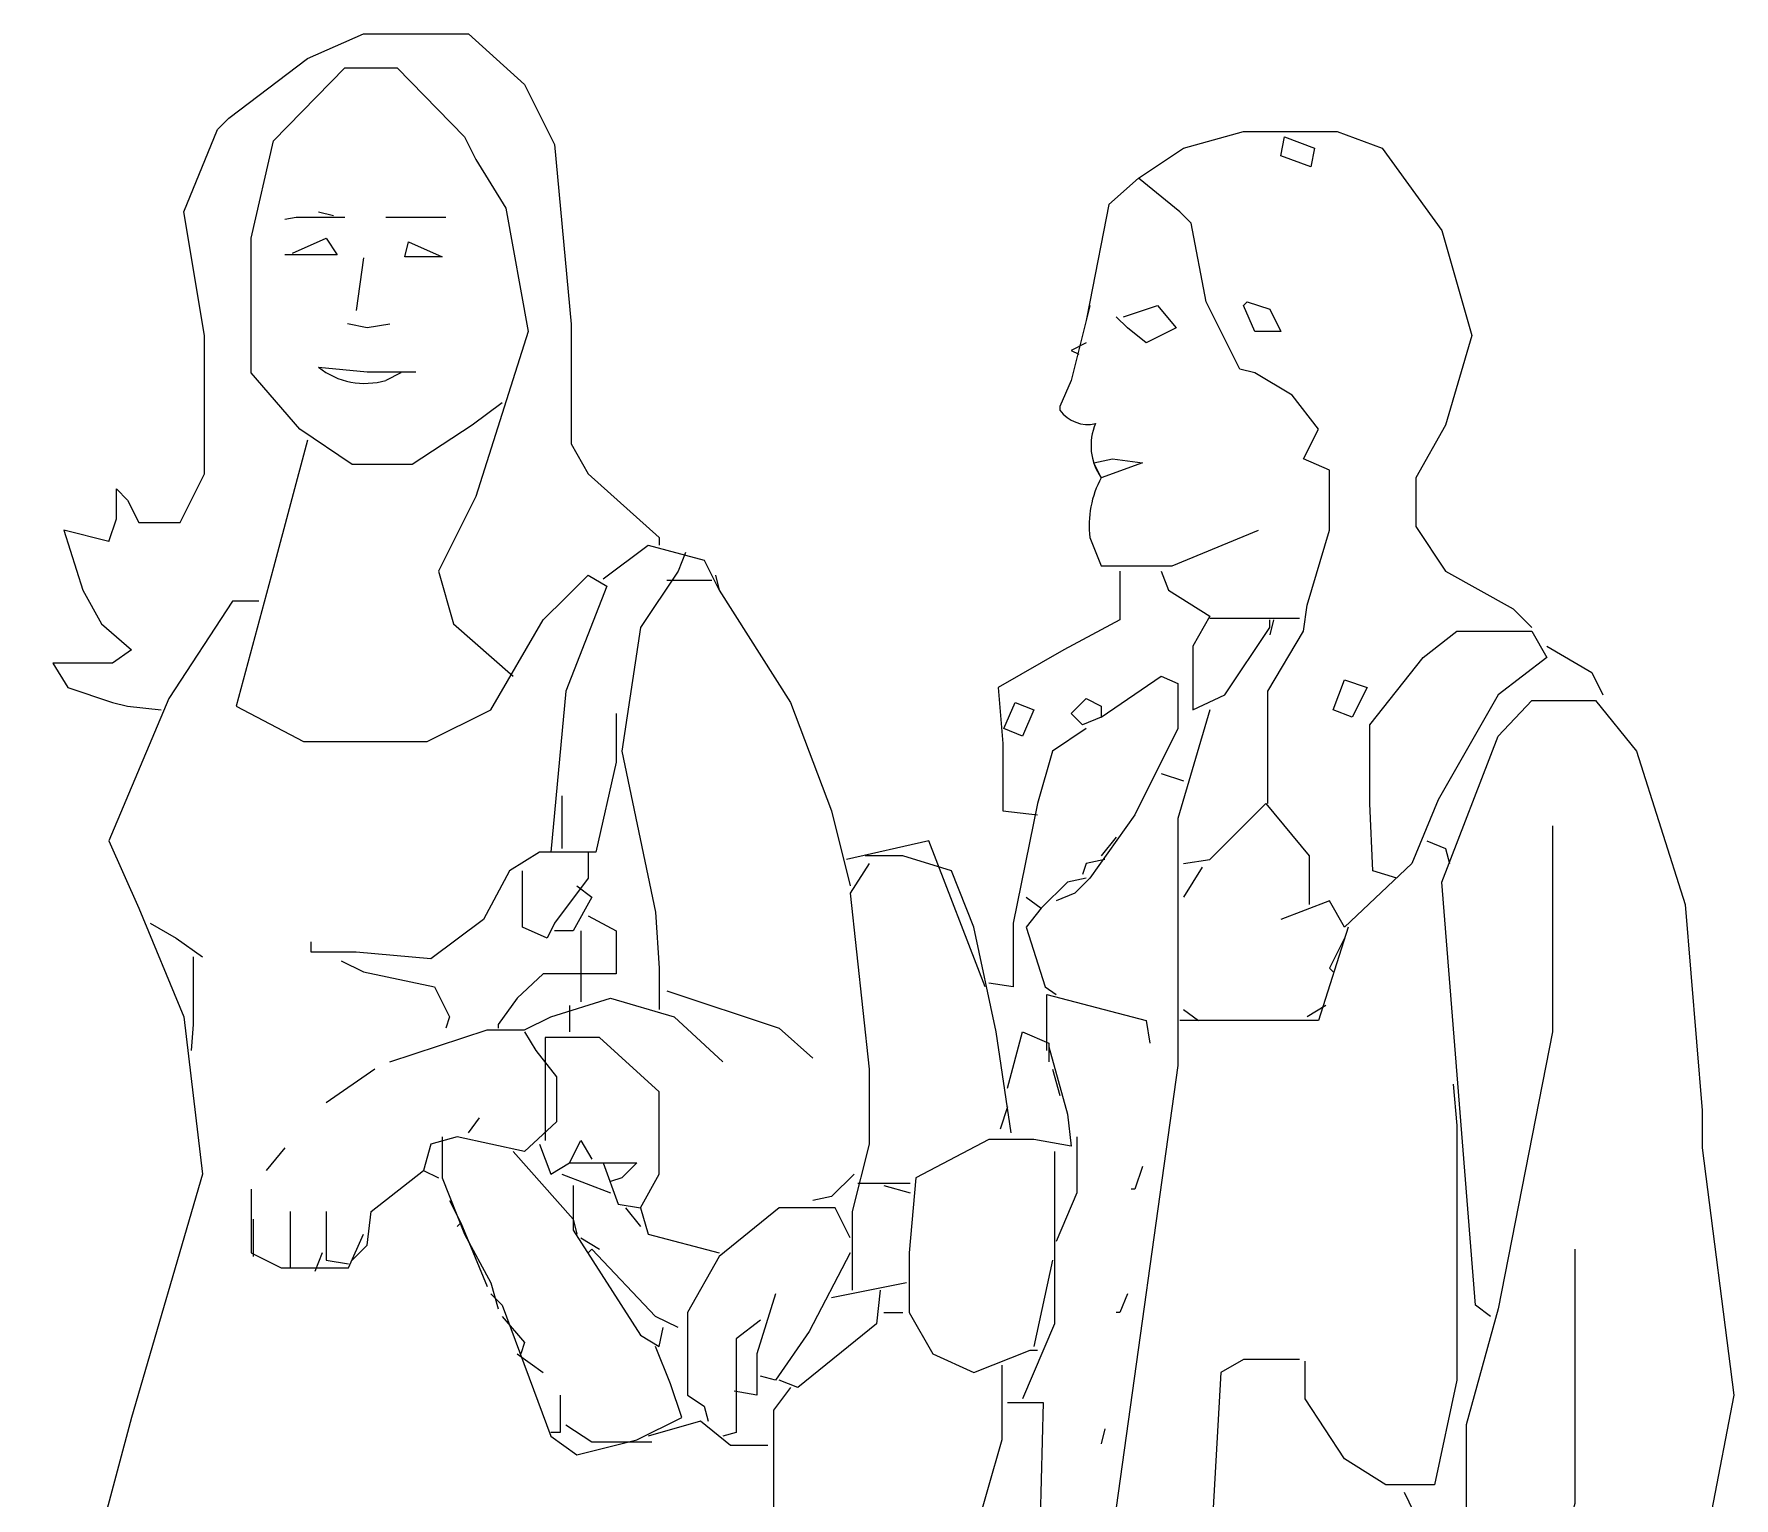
# Model space of a CAD drawing. Header units: millimetres. Extents: x -1574.06 to -1573.1, y 1782.22 to 1783.9.
# Drawn here: x -1574.044 to -1573.166, y 1783.147 to 1783.903 of the extents above; entities that cross this region are included whole.
import ezdxf

# ---------------------------------------------------------------- set-up
doc = ezdxf.new("R2010")
doc.units = ezdxf.units.MM
doc.header["$LTSCALE"] = 10
doc.layers.add('Humanos', color=2, linetype='Continuous')

msp = doc.modelspace()

# ---------------------------------------------------------------- linework, layer by layer
at = {"layer": 'Humanos'}
for p, q in [((-1573.90285, 1783.89041), (-1573.87385, 1783.90298)), ((-1573.87385, 1783.90298), (-1573.81971, 1783.90298)), ((-1573.81971, 1783.90298), (-1573.79072, 1783.87687)), ((-1573.94345, 1783.85947), (-1573.90285, 1783.89041)), ((-1573.79072, 1783.87687), (-1573.77525, 1783.84594)), ((-1573.96665, 1783.81114), (-1573.94925, 1783.85367)), ((-1573.94925, 1783.85367), (-1573.94345, 1783.85947)), ((-1573.77525, 1783.84594), (-1573.76655, 1783.75314)), ((-1573.95601, 1783.74734), (-1573.96665, 1783.81114)), ((-1573.87382, 1783.78745), (-1573.87762, 1783.76024)), ((-1573.95601, 1783.67581), (-1573.95601, 1783.74734)), ((-1573.87192, 1783.75121), (-1573.88206, 1783.75328)), ((-1573.76655, 1783.75314), (-1573.76655, 1783.69128)), ((-1573.76655, 1783.69128), (-1573.75785, 1783.67581)), ((-1573.96858, 1783.65067), (-1573.95601, 1783.67581)), ((-1573.75785, 1783.67581), (-1573.72112, 1783.64294)), ((-1574.00145, 1783.66808), (-1573.99565, 1783.66227)), ((-1574.00145, 1783.65261), (-1574.00145, 1783.66808)), ((-1573.99565, 1783.66227), (-1573.98985, 1783.65067)), ((-1574.00531, 1783.641), (-1574.00145, 1783.65261)), ((-1573.98985, 1783.65067), (-1573.96858, 1783.65067)), ((-1573.72112, 1783.64294), (-1573.72112, 1783.63907))]:
    msp.add_line(p, q, dxfattribs=at)
for points in [[(-1573.80231, 1783.71254), (-1573.81778, 1783.70094), (-1573.84872, 1783.68064), (-1573.87965, 1783.68064), (-1573.90672, 1783.699), (-1573.93185, 1783.72801), (-1573.93185, 1783.79761), (-1573.92025, 1783.84787), (-1573.88351, 1783.88558), (-1573.85645, 1783.88558), (-1573.82165, 1783.8498), (-1573.81585, 1783.83821), (-1573.80038, 1783.81308), (-1573.78878, 1783.74928), (-1573.81585, 1783.66421), (-1573.83518, 1783.62554), (-1573.82745, 1783.59848), (-1573.79651, 1783.57141)], [(-1573.80231, 1783.71254), (-1573.81778, 1783.70094), (-1573.84872, 1783.68064), (-1573.87965, 1783.68064), (-1573.90672, 1783.699), (-1573.93185, 1783.72801), (-1573.93185, 1783.79761), (-1573.92025, 1783.84787), (-1573.88351, 1783.88558), (-1573.85645, 1783.88558), (-1573.82165, 1783.8498), (-1573.81585, 1783.83821), (-1573.80038, 1783.81308), (-1573.78878, 1783.74928), (-1573.81585, 1783.66421), (-1573.83518, 1783.62554), (-1573.82745, 1783.59848), (-1573.79651, 1783.57141)], [(-1573.47365, 1783.82854), (-1573.45045, 1783.844), (-1573.41952, 1783.8527), (-1573.37118, 1783.8527), (-1573.34798, 1783.844), (-1573.31705, 1783.80147), (-1573.30158, 1783.74734), (-1573.31512, 1783.70094), (-1573.33058, 1783.67388), (-1573.33058, 1783.64874), (-1573.31512, 1783.62554), (-1573.28031, 1783.60621), (-1573.27065, 1783.59654)], [(-1573.39825, 1783.8498), (-1573.38278, 1783.844), (-1573.38471, 1783.83434), (-1573.40018, 1783.84014), (-1573.39825, 1783.8498)], [(-1573.40695, 1783.50567), (-1573.40695, 1783.56367), (-1573.38858, 1783.59461), (-1573.38665, 1783.60814), (-1573.37505, 1783.64681), (-1573.37505, 1783.67774), (-1573.38858, 1783.68354), (-1573.38085, 1783.699), (-1573.39438, 1783.71641), (-1573.41372, 1783.72801), (-1573.42145, 1783.72994), (-1573.43885, 1783.76475), (-1573.44658, 1783.80534), (-1573.45238, 1783.81114), (-1573.47365, 1783.82854), (-1573.48911, 1783.81501), (-1573.49878, 1783.76475), (-1573.50072, 1783.75508)], [(-1573.88351, 1783.80824), (-1573.90865, 1783.80824), (-1573.91445, 1783.80727)], [(-1573.88351, 1783.80824), (-1573.90865, 1783.80824), (-1573.91445, 1783.80727)], [(-1573.88351, 1783.80824), (-1573.90865, 1783.80824), (-1573.91445, 1783.80727)], [(-1573.88351, 1783.80824), (-1573.90865, 1783.80824), (-1573.91445, 1783.80727)], [(-1573.88351, 1783.80824), (-1573.90865, 1783.80824), (-1573.91445, 1783.80727)], [(-1573.88351, 1783.80824), (-1573.90865, 1783.80824), (-1573.91445, 1783.80727)], [(-1573.89705, 1783.81114), (-1573.88932, 1783.80921)], [(-1573.89705, 1783.81114), (-1573.88932, 1783.80921)], [(-1573.83132, 1783.80824), (-1573.86225, 1783.80824)], [(-1573.91058, 1783.78987), (-1573.89318, 1783.79761), (-1573.88738, 1783.78891), (-1573.91445, 1783.78891)], [(-1573.91058, 1783.78987), (-1573.89318, 1783.79761), (-1573.88738, 1783.78891), (-1573.91445, 1783.78891)], [(-1573.85065, 1783.79567), (-1573.83325, 1783.78794), (-1573.85258, 1783.78794), (-1573.85065, 1783.79567)], [(-1573.41758, 1783.76475), (-1573.40598, 1783.76088), (-1573.40018, 1783.74928), (-1573.41372, 1783.74928), (-1573.41952, 1783.76281), (-1573.41758, 1783.76475)], [(-1573.41758, 1783.76475), (-1573.40598, 1783.76088), (-1573.40018, 1783.74928), (-1573.41372, 1783.74928), (-1573.41952, 1783.76281), (-1573.41758, 1783.76475)], [(-1573.41758, 1783.76475), (-1573.40598, 1783.76088), (-1573.40018, 1783.74928), (-1573.41372, 1783.74928), (-1573.41952, 1783.76281), (-1573.41758, 1783.76475)], [(-1573.49878, 1783.76281), (-1573.50072, 1783.75508), (-1573.50845, 1783.72414), (-1573.51425, 1783.7106), (-1573.51425, 1783.70867)], [(-1573.48138, 1783.75701), (-1573.46398, 1783.76281), (-1573.45432, 1783.75121), (-1573.46978, 1783.74348), (-1573.47945, 1783.75121), (-1573.48525, 1783.75701)], [(-1573.86031, 1783.75314), (-1573.87192, 1783.75121)], [(-1573.86031, 1783.75314), (-1573.87192, 1783.75121)], [(-1573.86031, 1783.75314), (-1573.87192, 1783.75121)], [(-1573.86031, 1783.75314), (-1573.87192, 1783.75121)], [(-1573.86031, 1783.75314), (-1573.87192, 1783.75121)], [(-1573.86031, 1783.75314), (-1573.87192, 1783.75121)], [(-1573.50072, 1783.74348), (-1573.50845, 1783.73961), (-1573.50458, 1783.73767)], [(-1573.89705, 1783.73091), (-1573.87192, 1783.7285), (-1573.84678, 1783.7285)], [(-1573.89705, 1783.73091), (-1573.87192, 1783.7285), (-1573.84678, 1783.7285)], [(-1573.85452, 1783.72801), (-1573.86225, 1783.72414)], [(-1573.85452, 1783.72801), (-1573.86225, 1783.72414)], [(-1573.85452, 1783.72801), (-1573.86225, 1783.72414)], [(-1573.85452, 1783.72801), (-1573.86225, 1783.72414)], [(-1573.85452, 1783.72801), (-1573.86225, 1783.72414)], [(-1573.90285, 1783.69321), (-1573.92025, 1783.62747), (-1573.93958, 1783.55594), (-1573.90478, 1783.53758), (-1573.84098, 1783.53758), (-1573.80812, 1783.554), (-1573.78105, 1783.60041), (-1573.76945, 1783.61201), (-1573.75785, 1783.6236), (-1573.74818, 1783.61781), (-1573.76945, 1783.56367), (-1573.77718, 1783.48054)], [(-1573.90285, 1783.69321), (-1573.92025, 1783.62747), (-1573.93958, 1783.55594), (-1573.90478, 1783.53758), (-1573.84098, 1783.53758), (-1573.80812, 1783.554), (-1573.78105, 1783.60041), (-1573.76945, 1783.61201), (-1573.75785, 1783.6236), (-1573.74818, 1783.61781), (-1573.76945, 1783.56367), (-1573.77718, 1783.48054)], [(-1573.48718, 1783.68354), (-1573.47172, 1783.68161), (-1573.49298, 1783.67388), (-1573.49685, 1783.68161), (-1573.48718, 1783.68354)], [(-1573.48718, 1783.68354), (-1573.47172, 1783.68161), (-1573.49298, 1783.67388), (-1573.49685, 1783.68161), (-1573.48718, 1783.68354)], [(-1573.48718, 1783.68354), (-1573.47172, 1783.68161), (-1573.49298, 1783.67388), (-1573.49685, 1783.68161), (-1573.48718, 1783.68354)], [(-1574.00531, 1783.641), (-1574.02851, 1783.64681), (-1574.01885, 1783.61588), (-1574.00918, 1783.59848), (-1573.99372, 1783.58494), (-1574.00338, 1783.57817), (-1574.03432, 1783.57817), (-1574.02658, 1783.5656), (-1574.00338, 1783.55787), (-1573.99565, 1783.55594), (-1573.97825, 1783.554)], [(-1574.02851, 1783.64681), (-1574.01885, 1783.61588), (-1574.00918, 1783.59848), (-1573.99372, 1783.58494), (-1574.00338, 1783.57817), (-1574.03432, 1783.57817), (-1574.02658, 1783.5656), (-1574.00338, 1783.55787), (-1573.99565, 1783.55594), (-1573.97825, 1783.554)], [(-1574.02851, 1783.64681), (-1574.01885, 1783.61588), (-1574.00918, 1783.59848), (-1573.99372, 1783.58494), (-1574.00338, 1783.57817), (-1574.03432, 1783.57817), (-1574.02658, 1783.5656), (-1574.00338, 1783.55787), (-1573.99565, 1783.55594), (-1573.97825, 1783.554)], [(-1574.02851, 1783.64681), (-1574.01885, 1783.61588), (-1574.00918, 1783.59848), (-1573.99372, 1783.58494), (-1574.00338, 1783.57817), (-1574.03432, 1783.57817), (-1574.02658, 1783.5656), (-1574.00338, 1783.55787), (-1573.99565, 1783.55594), (-1573.97825, 1783.554)], [(-1574.02851, 1783.64681), (-1574.01885, 1783.61588), (-1574.00918, 1783.59848), (-1573.99372, 1783.58494), (-1574.00338, 1783.57817), (-1574.03432, 1783.57817), (-1574.02658, 1783.5656), (-1574.00338, 1783.55787), (-1573.99565, 1783.55594), (-1573.97825, 1783.554)], [(-1574.02851, 1783.64681), (-1574.01885, 1783.61588), (-1574.00918, 1783.59848), (-1573.99372, 1783.58494), (-1574.00338, 1783.57817), (-1574.03432, 1783.57817), (-1574.02658, 1783.5656), (-1574.00338, 1783.55787), (-1573.99565, 1783.55594), (-1573.97825, 1783.554)], [(-1574.02851, 1783.64681), (-1574.01885, 1783.61588), (-1574.00918, 1783.59848), (-1573.99372, 1783.58494), (-1574.00338, 1783.57817), (-1574.03432, 1783.57817), (-1574.02658, 1783.5656), (-1574.00338, 1783.55787), (-1573.99565, 1783.55594), (-1573.97825, 1783.554)], [(-1574.02851, 1783.64681), (-1574.01885, 1783.61588), (-1574.00918, 1783.59848), (-1573.99372, 1783.58494), (-1574.00338, 1783.57817), (-1574.03432, 1783.57817), (-1574.02658, 1783.5656), (-1574.00338, 1783.55787), (-1573.99565, 1783.55594), (-1573.97825, 1783.554)], [(-1574.02851, 1783.64681), (-1574.01885, 1783.61588), (-1574.00918, 1783.59848), (-1573.99372, 1783.58494), (-1574.00338, 1783.57817), (-1574.03432, 1783.57817), (-1574.02658, 1783.5656), (-1574.00338, 1783.55787), (-1573.99565, 1783.55594), (-1573.97825, 1783.554)], [(-1574.02851, 1783.64681), (-1574.01885, 1783.61588), (-1574.00918, 1783.59848), (-1573.99372, 1783.58494), (-1574.00338, 1783.57817), (-1574.03432, 1783.57817), (-1574.02658, 1783.5656), (-1574.00338, 1783.55787), (-1573.99565, 1783.55594), (-1573.97825, 1783.554)], [(-1574.02851, 1783.64681), (-1574.01885, 1783.61588), (-1574.00918, 1783.59848), (-1573.99372, 1783.58494), (-1574.00338, 1783.57817), (-1574.03432, 1783.57817), (-1574.02658, 1783.5656), (-1574.00338, 1783.55787), (-1573.99565, 1783.55594), (-1573.97825, 1783.554)], [(-1573.49878, 1783.64294), (-1573.49298, 1783.62844), (-1573.45625, 1783.62844), (-1573.41178, 1783.64681)], [(-1573.49878, 1783.64294), (-1573.49298, 1783.62844), (-1573.45625, 1783.62844), (-1573.41178, 1783.64681)], [(-1573.49878, 1783.64294), (-1573.49298, 1783.62844), (-1573.45625, 1783.62844), (-1573.41178, 1783.64681)], [(-1573.49878, 1783.64294), (-1573.49298, 1783.62844), (-1573.45625, 1783.62844), (-1573.41178, 1783.64681)], [(-1573.49878, 1783.64294), (-1573.49298, 1783.62844), (-1573.45625, 1783.62844), (-1573.41178, 1783.64681)], [(-1573.49878, 1783.64294), (-1573.49298, 1783.62844), (-1573.45625, 1783.62844), (-1573.41178, 1783.64681)], [(-1573.49878, 1783.64294), (-1573.49298, 1783.62844), (-1573.45625, 1783.62844), (-1573.41178, 1783.64681)], [(-1573.75012, 1783.62167), (-1573.72692, 1783.63907), (-1573.69791, 1783.63134), (-1573.69018, 1783.61588)], [(-1573.70758, 1783.6352), (-1573.71145, 1783.62554), (-1573.73078, 1783.59654), (-1573.74045, 1783.53274), (-1573.72305, 1783.44961), (-1573.72112, 1783.4206), (-1573.72112, 1783.39934)], [(-1573.70758, 1783.6352), (-1573.71145, 1783.62554), (-1573.73078, 1783.59654), (-1573.74045, 1783.53274), (-1573.72305, 1783.44961), (-1573.72112, 1783.4206), (-1573.72112, 1783.39934)], [(-1573.70758, 1783.6352), (-1573.71145, 1783.62554), (-1573.73078, 1783.59654), (-1573.74045, 1783.53274), (-1573.72305, 1783.44961), (-1573.72112, 1783.4206), (-1573.72112, 1783.39934)], [(-1573.70758, 1783.6352), (-1573.71145, 1783.62554), (-1573.73078, 1783.59654), (-1573.74045, 1783.53274), (-1573.72305, 1783.44961), (-1573.72112, 1783.4206), (-1573.72112, 1783.39934)], [(-1573.69212, 1783.6236), (-1573.69018, 1783.61588), (-1573.65345, 1783.55787), (-1573.63218, 1783.50181), (-1573.62252, 1783.46314)], [(-1573.69212, 1783.6236), (-1573.69018, 1783.61588), (-1573.65345, 1783.55787), (-1573.63218, 1783.50181), (-1573.62252, 1783.46314)], [(-1573.48331, 1783.62554), (-1573.48331, 1783.60041), (-1573.51231, 1783.58494), (-1573.54615, 1783.5656), (-1573.54373, 1783.53661), (-1573.54373, 1783.50181), (-1573.52585, 1783.49987)], [(-1573.46205, 1783.62554), (-1573.45818, 1783.61588), (-1573.43692, 1783.60234), (-1573.44562, 1783.58687), (-1573.44562, 1783.554), (-1573.42918, 1783.56174), (-1573.40598, 1783.59654), (-1573.40598, 1783.60041)], [(-1573.69405, 1783.62071), (-1573.71725, 1783.62071)], [(-1573.69405, 1783.62071), (-1573.71725, 1783.62071)], [(-1573.69405, 1783.62071), (-1573.71725, 1783.62071)], [(-1573.69405, 1783.62071), (-1573.71725, 1783.62071)], [(-1573.69405, 1783.62071), (-1573.71725, 1783.62071)], [(-1573.69405, 1783.62071), (-1573.71725, 1783.62071)], [(-1573.92798, 1783.61008), (-1573.94151, 1783.61008), (-1573.97438, 1783.5598), (-1574.00531, 1783.48634), (-1573.98985, 1783.45154), (-1573.96665, 1783.39548), (-1573.95698, 1783.31428), (-1573.99372, 1783.1886), (-1574.04012, 1783.01461), (-1574.04398, 1782.99721)], [(-1573.43692, 1783.60138), (-1573.39052, 1783.60138)], [(-1573.43692, 1783.60138), (-1573.39052, 1783.60138)], [(-1573.40405, 1783.60041), (-1573.40598, 1783.59267)], [(-1573.40405, 1783.60041), (-1573.40598, 1783.59267)], [(-1573.34025, 1783.46701), (-1573.35281, 1783.47088), (-1573.35427, 1783.50567), (-1573.35427, 1783.54628), (-1573.32672, 1783.58107), (-1573.30932, 1783.59461), (-1573.27065, 1783.59461), (-1573.26292, 1783.58107), (-1573.28805, 1783.56174), (-1573.31898, 1783.50761), (-1573.33252, 1783.47475), (-1573.36731, 1783.44187), (-1573.37505, 1783.45541), (-1573.40018, 1783.44574)], [(-1573.34025, 1783.46701), (-1573.35281, 1783.47088), (-1573.35427, 1783.50567), (-1573.35427, 1783.54628), (-1573.32672, 1783.58107), (-1573.30932, 1783.59461), (-1573.27065, 1783.59461), (-1573.26292, 1783.58107), (-1573.28805, 1783.56174), (-1573.31898, 1783.50761), (-1573.33252, 1783.47475), (-1573.36731, 1783.44187), (-1573.37505, 1783.45541), (-1573.40018, 1783.44574)], [(-1573.34025, 1783.46701), (-1573.35281, 1783.47088), (-1573.35427, 1783.50567), (-1573.35427, 1783.54628), (-1573.32672, 1783.58107), (-1573.30932, 1783.59461), (-1573.27065, 1783.59461), (-1573.26292, 1783.58107), (-1573.28805, 1783.56174), (-1573.31898, 1783.50761), (-1573.33252, 1783.47475), (-1573.36731, 1783.44187), (-1573.37505, 1783.45541), (-1573.40018, 1783.44574)], [(-1573.26292, 1783.58687), (-1573.23972, 1783.57334), (-1573.23392, 1783.56174)], [(-1573.26292, 1783.58687), (-1573.23972, 1783.57334), (-1573.23392, 1783.56174)], [(-1573.26292, 1783.58687), (-1573.23972, 1783.57334), (-1573.23392, 1783.56174)], [(-1573.26292, 1783.58687), (-1573.23972, 1783.57334), (-1573.23392, 1783.56174)], [(-1573.26292, 1783.58687), (-1573.23972, 1783.57334), (-1573.23392, 1783.56174)], [(-1573.49298, 1783.55014), (-1573.46205, 1783.57141), (-1573.45335, 1783.56754), (-1573.45335, 1783.54434), (-1573.47558, 1783.49987), (-1573.49878, 1783.46701), (-1573.50651, 1783.45928), (-1573.51618, 1783.45541)], [(-1573.49298, 1783.55014), (-1573.46205, 1783.57141), (-1573.45335, 1783.56754), (-1573.45335, 1783.54434), (-1573.47558, 1783.49987), (-1573.49878, 1783.46701), (-1573.50651, 1783.45928), (-1573.51618, 1783.45541)], [(-1573.49298, 1783.55014), (-1573.46205, 1783.57141), (-1573.45335, 1783.56754), (-1573.45335, 1783.54434), (-1573.47558, 1783.49987), (-1573.49878, 1783.46701), (-1573.50651, 1783.45928), (-1573.51618, 1783.45541)], [(-1573.36731, 1783.56947), (-1573.35572, 1783.5656), (-1573.36345, 1783.55014), (-1573.37312, 1783.554), (-1573.36731, 1783.56947)], [(-1573.53745, 1783.55787), (-1573.52778, 1783.554), (-1573.53358, 1783.54048), (-1573.54325, 1783.54434), (-1573.53745, 1783.55787)], [(-1573.53745, 1783.55787), (-1573.52778, 1783.554), (-1573.53358, 1783.54048), (-1573.54325, 1783.54434), (-1573.53745, 1783.55787)], [(-1573.43692, 1783.554), (-1573.45335, 1783.49794), (-1573.45335, 1783.37034), (-1573.48525, 1783.14221), (-1573.50651, 1783.08034), (-1573.51425, 1783.01267), (-1573.49685, 1782.98947), (-1573.46978, 1782.97787), (-1573.33638, 1782.9711), (-1573.29192, 1782.9711), (-1573.28708, 1782.98947), (-1573.28708, 1783.03008), (-1573.29192, 1783.03975), (-1573.29192, 1783.07647), (-1573.30738, 1783.09001), (-1573.33638, 1783.14994)], [(-1573.49298, 1783.55014), (-1573.50265, 1783.54628), (-1573.50845, 1783.55207), (-1573.50072, 1783.5598), (-1573.49298, 1783.55594), (-1573.49298, 1783.55014)], [(-1573.29192, 1783.24081), (-1573.29965, 1783.24661), (-1573.31705, 1783.46508), (-1573.28805, 1783.54048), (-1573.27065, 1783.55884), (-1573.23778, 1783.55884), (-1573.21652, 1783.53274), (-1573.19138, 1783.45348), (-1573.18268, 1783.34714), (-1573.18268, 1783.32781), (-1573.16625, 1783.2002), (-1573.17785, 1783.14027), (-1573.19718, 1783.10548), (-1573.20298, 1783.09388)], [(-1573.74335, 1783.55207), (-1573.74335, 1783.52694), (-1573.75398, 1783.48054), (-1573.78298, 1783.48054), (-1573.79845, 1783.47088), (-1573.81198, 1783.44574), (-1573.83905, 1783.42544), (-1573.87772, 1783.42883), (-1573.90092, 1783.42883), (-1573.90092, 1783.43414)], [(-1573.74335, 1783.55207), (-1573.74335, 1783.52694), (-1573.75398, 1783.48054), (-1573.78298, 1783.48054), (-1573.79845, 1783.47088), (-1573.81198, 1783.44574), (-1573.83905, 1783.42544), (-1573.87772, 1783.42883), (-1573.90092, 1783.42883), (-1573.90092, 1783.43414)], [(-1573.50072, 1783.54434), (-1573.51812, 1783.53274), (-1573.52585, 1783.50567), (-1573.53842, 1783.44381), (-1573.53842, 1783.41094), (-1573.55098, 1783.41287)], [(-1573.46205, 1783.52114), (-1573.45045, 1783.51727)], [(-1573.46205, 1783.52114), (-1573.45045, 1783.51727)], [(-1573.46205, 1783.52114), (-1573.45045, 1783.51727)], [(-1573.46205, 1783.52114), (-1573.45045, 1783.51727)], [(-1573.46205, 1783.52114), (-1573.45045, 1783.51727)], [(-1573.46205, 1783.52114), (-1573.45045, 1783.51727)], [(-1573.46205, 1783.52114), (-1573.45045, 1783.51727)], [(-1573.46205, 1783.52114), (-1573.45045, 1783.51727)], [(-1573.77138, 1783.50954), (-1573.77138, 1783.48247)], [(-1573.77138, 1783.50954), (-1573.77138, 1783.48247)], [(-1573.45045, 1783.47475), (-1573.43692, 1783.47667), (-1573.40791, 1783.50567), (-1573.38568, 1783.4786), (-1573.38568, 1783.45348)], [(-1573.45045, 1783.47475), (-1573.43692, 1783.47667), (-1573.40791, 1783.50567), (-1573.38568, 1783.4786), (-1573.38568, 1783.45348)], [(-1573.45045, 1783.47475), (-1573.43692, 1783.47667), (-1573.40791, 1783.50567), (-1573.38568, 1783.4786), (-1573.38568, 1783.45348)], [(-1573.26002, 1783.49407), (-1573.26002, 1783.38774), (-1573.28805, 1783.24468), (-1573.30448, 1783.18475), (-1573.30448, 1783.13641), (-1573.29385, 1783.11514), (-1573.27838, 1783.10354), (-1573.26485, 1783.10741), (-1573.25905, 1783.119)], [(-1573.26002, 1783.49407), (-1573.26002, 1783.38774), (-1573.28805, 1783.24468), (-1573.30448, 1783.18475), (-1573.30448, 1783.13641), (-1573.29385, 1783.11514), (-1573.27838, 1783.10354), (-1573.26485, 1783.10741), (-1573.25905, 1783.119)], [(-1573.26002, 1783.49407), (-1573.26002, 1783.38774), (-1573.28805, 1783.24468), (-1573.30448, 1783.18475), (-1573.30448, 1783.13641), (-1573.29385, 1783.11514), (-1573.27838, 1783.10354), (-1573.26485, 1783.10741), (-1573.25905, 1783.119)], [(-1573.55291, 1783.41094), (-1573.58192, 1783.48634), (-1573.62445, 1783.47667)], [(-1573.55291, 1783.41094), (-1573.58192, 1783.48634), (-1573.62445, 1783.47667)], [(-1573.55291, 1783.41094), (-1573.58192, 1783.48634), (-1573.62445, 1783.47667)], [(-1573.48525, 1783.48827), (-1573.49298, 1783.4786)], [(-1573.32478, 1783.48634), (-1573.31512, 1783.48247), (-1573.31318, 1783.47475)], [(-1573.75785, 1783.48054), (-1573.75785, 1783.46701), (-1573.77525, 1783.44381), (-1573.77911, 1783.43607), (-1573.79168, 1783.44187), (-1573.79168, 1783.47088)], [(-1573.75785, 1783.48054), (-1573.75785, 1783.46701), (-1573.77525, 1783.44381), (-1573.77911, 1783.43607), (-1573.79168, 1783.44187), (-1573.79168, 1783.47088)], [(-1573.75785, 1783.48054), (-1573.75785, 1783.46701), (-1573.77525, 1783.44381), (-1573.77911, 1783.43607), (-1573.79168, 1783.44187), (-1573.79168, 1783.47088)], [(-1573.75785, 1783.48054), (-1573.75785, 1783.46701), (-1573.77525, 1783.44381), (-1573.77911, 1783.43607), (-1573.79168, 1783.44187), (-1573.79168, 1783.47088)], [(-1573.75785, 1783.48054), (-1573.75785, 1783.46701), (-1573.77525, 1783.44381), (-1573.77911, 1783.43607), (-1573.79168, 1783.44187), (-1573.79168, 1783.47088)], [(-1573.75785, 1783.48054), (-1573.75785, 1783.46701), (-1573.77525, 1783.44381), (-1573.77911, 1783.43607), (-1573.79168, 1783.44187), (-1573.79168, 1783.47088)], [(-1573.75785, 1783.48054), (-1573.75785, 1783.46701), (-1573.77525, 1783.44381), (-1573.77911, 1783.43607), (-1573.79168, 1783.44187), (-1573.79168, 1783.47088)], [(-1573.61285, 1783.47475), (-1573.62252, 1783.45928), (-1573.61285, 1783.36841), (-1573.61285, 1783.32975), (-1573.62155, 1783.29494), (-1573.62155, 1783.25434)], [(-1573.61285, 1783.47475), (-1573.62252, 1783.45928), (-1573.61285, 1783.36841), (-1573.61285, 1783.32975), (-1573.62155, 1783.29494), (-1573.62155, 1783.25434)], [(-1573.61285, 1783.47475), (-1573.62252, 1783.45928), (-1573.61285, 1783.36841), (-1573.61285, 1783.32975), (-1573.62155, 1783.29494), (-1573.62155, 1783.25434)], [(-1573.61285, 1783.47475), (-1573.62252, 1783.45928), (-1573.61285, 1783.36841), (-1573.61285, 1783.32975), (-1573.62155, 1783.29494), (-1573.62155, 1783.25434)], [(-1573.61285, 1783.47475), (-1573.62252, 1783.45928), (-1573.61285, 1783.36841), (-1573.61285, 1783.32975), (-1573.62155, 1783.29494), (-1573.62155, 1783.25434)], [(-1573.53938, 1783.33554), (-1573.54712, 1783.38774), (-1573.55872, 1783.44187), (-1573.57031, 1783.47088), (-1573.59545, 1783.4786), (-1573.61478, 1783.4786)], [(-1573.53938, 1783.33554), (-1573.54712, 1783.38774), (-1573.55872, 1783.44187), (-1573.57031, 1783.47088), (-1573.59545, 1783.4786), (-1573.61478, 1783.4786)], [(-1573.49105, 1783.47667), (-1573.50072, 1783.47475), (-1573.50265, 1783.46894)], [(-1573.49105, 1783.47667), (-1573.50072, 1783.47475), (-1573.50265, 1783.46894)], [(-1573.50072, 1783.46701), (-1573.51038, 1783.46508), (-1573.52392, 1783.45154), (-1573.53165, 1783.44187), (-1573.52198, 1783.41094), (-1573.51618, 1783.40707)], [(-1573.50072, 1783.46701), (-1573.51038, 1783.46508), (-1573.52392, 1783.45154), (-1573.53165, 1783.44187), (-1573.52198, 1783.41094), (-1573.51618, 1783.40707)], [(-1573.50072, 1783.46701), (-1573.51038, 1783.46508), (-1573.52392, 1783.45154), (-1573.53165, 1783.44187), (-1573.52198, 1783.41094), (-1573.51618, 1783.40707)], [(-1573.50072, 1783.46701), (-1573.51038, 1783.46508), (-1573.52392, 1783.45154), (-1573.53165, 1783.44187), (-1573.52198, 1783.41094), (-1573.51618, 1783.40707)], [(-1573.50072, 1783.46701), (-1573.51038, 1783.46508), (-1573.52392, 1783.45154), (-1573.53165, 1783.44187), (-1573.52198, 1783.41094), (-1573.51618, 1783.40707)], [(-1573.50072, 1783.46701), (-1573.51038, 1783.46508), (-1573.52392, 1783.45154), (-1573.53165, 1783.44187), (-1573.52198, 1783.41094), (-1573.51618, 1783.40707)], [(-1573.44078, 1783.47281), (-1573.45045, 1783.45734)], [(-1573.76365, 1783.46314), (-1573.75592, 1783.45734), (-1573.76558, 1783.43994), (-1573.77525, 1783.43994)], [(-1573.76365, 1783.46314), (-1573.75592, 1783.45734), (-1573.76558, 1783.43994), (-1573.77525, 1783.43994)], [(-1573.53165, 1783.45734), (-1573.52392, 1783.45154)], [(-1573.75785, 1783.44767), (-1573.74335, 1783.43994), (-1573.74335, 1783.4177), (-1573.78105, 1783.4177), (-1573.79458, 1783.40514), (-1573.80425, 1783.39161), (-1573.80425, 1783.38968)], [(-1573.98405, 1783.44381), (-1573.97052, 1783.43607), (-1573.95698, 1783.42641)], [(-1573.98405, 1783.44381), (-1573.97052, 1783.43607), (-1573.95698, 1783.42641)], [(-1573.98405, 1783.44381), (-1573.97052, 1783.43607), (-1573.95698, 1783.42641)], [(-1573.98405, 1783.44381), (-1573.97052, 1783.43607), (-1573.95698, 1783.42641)], [(-1573.98405, 1783.44381), (-1573.97052, 1783.43607), (-1573.95698, 1783.42641)], [(-1573.98405, 1783.44381), (-1573.97052, 1783.43607), (-1573.95698, 1783.42641)], [(-1573.76172, 1783.43994), (-1573.76172, 1783.40321)], [(-1573.76172, 1783.43994), (-1573.76172, 1783.40321)], [(-1573.76172, 1783.43994), (-1573.76172, 1783.40321)], [(-1573.76172, 1783.43994), (-1573.76172, 1783.40321)], [(-1573.76172, 1783.43994), (-1573.76172, 1783.40321)], [(-1573.76172, 1783.43994), (-1573.76172, 1783.40321)], [(-1573.76172, 1783.43994), (-1573.76172, 1783.40321)], [(-1573.76172, 1783.43994), (-1573.76172, 1783.40321)], [(-1573.76172, 1783.43994), (-1573.76172, 1783.40321)], [(-1573.76172, 1783.43994), (-1573.76172, 1783.40321)], [(-1573.76172, 1783.43994), (-1573.76172, 1783.40321)], [(-1573.76172, 1783.43994), (-1573.76172, 1783.40321)], [(-1573.36538, 1783.44187), (-1573.38085, 1783.39354), (-1573.45238, 1783.39354)], [(-1573.36538, 1783.44187), (-1573.38085, 1783.39354), (-1573.45238, 1783.39354)], [(-1573.36731, 1783.43607), (-1573.37505, 1783.4206), (-1573.37312, 1783.41867)], [(-1573.96182, 1783.42641), (-1573.96182, 1783.39161), (-1573.96278, 1783.37808)], [(-1573.96182, 1783.42641), (-1573.96182, 1783.39161), (-1573.96278, 1783.37808)], [(-1573.96182, 1783.42641), (-1573.96182, 1783.39161), (-1573.96278, 1783.37808)], [(-1573.96182, 1783.42641), (-1573.96182, 1783.39161), (-1573.96278, 1783.37808)], [(-1573.96182, 1783.42641), (-1573.96182, 1783.39161), (-1573.96278, 1783.37808)], [(-1573.88545, 1783.42447), (-1573.87385, 1783.41867), (-1573.83712, 1783.41094), (-1573.82938, 1783.39548), (-1573.83132, 1783.38968)], [(-1573.88545, 1783.42447), (-1573.87385, 1783.41867), (-1573.83712, 1783.41094), (-1573.82938, 1783.39548), (-1573.83132, 1783.38968)], [(-1573.88545, 1783.42447), (-1573.87385, 1783.41867), (-1573.83712, 1783.41094), (-1573.82938, 1783.39548), (-1573.83132, 1783.38968)], [(-1573.88545, 1783.42447), (-1573.87385, 1783.41867), (-1573.83712, 1783.41094), (-1573.82938, 1783.39548), (-1573.83132, 1783.38968)], [(-1573.88545, 1783.42447), (-1573.87385, 1783.41867), (-1573.83712, 1783.41094), (-1573.82938, 1783.39548), (-1573.83132, 1783.38968)], [(-1573.88545, 1783.42447), (-1573.87385, 1783.41867), (-1573.83712, 1783.41094), (-1573.82938, 1783.39548), (-1573.83132, 1783.38968)], [(-1573.88545, 1783.42447), (-1573.87385, 1783.41867), (-1573.83712, 1783.41094), (-1573.82938, 1783.39548), (-1573.83132, 1783.38968)], [(-1573.86031, 1783.37227), (-1573.81005, 1783.38871), (-1573.79072, 1783.38871), (-1573.77718, 1783.39548), (-1573.74625, 1783.40514), (-1573.71338, 1783.39548), (-1573.68825, 1783.37227)], [(-1573.86031, 1783.37227), (-1573.81005, 1783.38871), (-1573.79072, 1783.38871), (-1573.77718, 1783.39548), (-1573.74625, 1783.40514), (-1573.71338, 1783.39548), (-1573.68825, 1783.37227)], [(-1573.86031, 1783.37227), (-1573.81005, 1783.38871), (-1573.79072, 1783.38871), (-1573.77718, 1783.39548), (-1573.74625, 1783.40514), (-1573.71338, 1783.39548), (-1573.68825, 1783.37227)], [(-1573.86031, 1783.37227), (-1573.81005, 1783.38871), (-1573.79072, 1783.38871), (-1573.77718, 1783.39548), (-1573.74625, 1783.40514), (-1573.71338, 1783.39548), (-1573.68825, 1783.37227)], [(-1573.86031, 1783.37227), (-1573.81005, 1783.38871), (-1573.79072, 1783.38871), (-1573.77718, 1783.39548), (-1573.74625, 1783.40514), (-1573.71338, 1783.39548), (-1573.68825, 1783.37227)], [(-1573.86031, 1783.37227), (-1573.81005, 1783.38871), (-1573.79072, 1783.38871), (-1573.77718, 1783.39548), (-1573.74625, 1783.40514), (-1573.71338, 1783.39548), (-1573.68825, 1783.37227)], [(-1573.86031, 1783.37227), (-1573.81005, 1783.38871), (-1573.79072, 1783.38871), (-1573.77718, 1783.39548), (-1573.74625, 1783.40514), (-1573.71338, 1783.39548), (-1573.68825, 1783.37227)], [(-1573.86031, 1783.37227), (-1573.81005, 1783.38871), (-1573.79072, 1783.38871), (-1573.77718, 1783.39548), (-1573.74625, 1783.40514), (-1573.71338, 1783.39548), (-1573.68825, 1783.37227)], [(-1573.86031, 1783.37227), (-1573.81005, 1783.38871), (-1573.79072, 1783.38871), (-1573.77718, 1783.39548), (-1573.74625, 1783.40514), (-1573.71338, 1783.39548), (-1573.68825, 1783.37227)], [(-1573.71725, 1783.409), (-1573.65925, 1783.38968), (-1573.64185, 1783.37421)], [(-1573.71725, 1783.409), (-1573.65925, 1783.38968), (-1573.64185, 1783.37421)], [(-1573.52101, 1783.37808), (-1573.52101, 1783.40707), (-1573.46978, 1783.39354), (-1573.46785, 1783.38194)], [(-1573.76752, 1783.40128), (-1573.76752, 1783.38774)], [(-1573.45045, 1783.39934), (-1573.44272, 1783.39354)], [(-1573.37698, 1783.40128), (-1573.38665, 1783.39548)], [(-1573.37698, 1783.40128), (-1573.38665, 1783.39548)], [(-1573.37698, 1783.40128), (-1573.38665, 1783.39548)], [(-1573.79072, 1783.38774), (-1573.78492, 1783.37808), (-1573.77428, 1783.36454), (-1573.77428, 1783.34134), (-1573.79072, 1783.32588), (-1573.82552, 1783.3336), (-1573.83905, 1783.32975), (-1573.84291, 1783.31621)], [(-1573.54132, 1783.35874), (-1573.53358, 1783.38774), (-1573.52005, 1783.38194), (-1573.52005, 1783.37227)], [(-1573.54132, 1783.35874), (-1573.53358, 1783.38774), (-1573.52005, 1783.38194), (-1573.52005, 1783.37227)], [(-1573.75012, 1783.32008), (-1573.74238, 1783.29881), (-1573.73078, 1783.29687), (-1573.72112, 1783.31428), (-1573.72112, 1783.35681), (-1573.75205, 1783.38484), (-1573.78008, 1783.38484), (-1573.78008, 1783.33167)], [(-1573.75012, 1783.32008), (-1573.74238, 1783.29881), (-1573.73078, 1783.29687), (-1573.72112, 1783.31428), (-1573.72112, 1783.35681), (-1573.75205, 1783.38484), (-1573.78008, 1783.38484), (-1573.78008, 1783.33167)], [(-1573.52005, 1783.38001), (-1573.51038, 1783.3452), (-1573.50845, 1783.32878), (-1573.52778, 1783.33216), (-1573.55098, 1783.33216), (-1573.58868, 1783.31234), (-1573.59206, 1783.27367), (-1573.59206, 1783.24274), (-1573.57998, 1783.22147), (-1573.55872, 1783.21181), (-1573.52971, 1783.22341), (-1573.52585, 1783.22341)], [(-1573.52005, 1783.38001), (-1573.51038, 1783.3452), (-1573.50845, 1783.32878), (-1573.52778, 1783.33216), (-1573.55098, 1783.33216), (-1573.58868, 1783.31234), (-1573.59206, 1783.27367), (-1573.59206, 1783.24274), (-1573.57998, 1783.22147), (-1573.55872, 1783.21181), (-1573.52971, 1783.22341), (-1573.52585, 1783.22341)], [(-1573.52005, 1783.38001), (-1573.51038, 1783.3452), (-1573.50845, 1783.32878), (-1573.52778, 1783.33216), (-1573.55098, 1783.33216), (-1573.58868, 1783.31234), (-1573.59206, 1783.27367), (-1573.59206, 1783.24274), (-1573.57998, 1783.22147), (-1573.55872, 1783.21181), (-1573.52971, 1783.22341), (-1573.52585, 1783.22341)], [(-1573.52005, 1783.38001), (-1573.51038, 1783.3452), (-1573.50845, 1783.32878), (-1573.52778, 1783.33216), (-1573.55098, 1783.33216), (-1573.58868, 1783.31234), (-1573.59206, 1783.27367), (-1573.59206, 1783.24274), (-1573.57998, 1783.22147), (-1573.55872, 1783.21181), (-1573.52971, 1783.22341), (-1573.52585, 1783.22341)], [(-1573.86805, 1783.36841), (-1573.89318, 1783.351)], [(-1573.86805, 1783.36841), (-1573.89318, 1783.351)], [(-1573.86805, 1783.36841), (-1573.89318, 1783.351)], [(-1573.51812, 1783.36841), (-1573.51425, 1783.35487)], [(-1573.51812, 1783.36841), (-1573.51425, 1783.35487)], [(-1573.51812, 1783.36841), (-1573.51425, 1783.35487)], [(-1573.51812, 1783.36841), (-1573.51425, 1783.35487)], [(-1573.31125, 1783.36067), (-1573.30932, 1783.3394), (-1573.30932, 1783.20794), (-1573.32092, 1783.15381), (-1573.34605, 1783.15381), (-1573.36731, 1783.16734), (-1573.38762, 1783.19827), (-1573.38762, 1783.21761)], [(-1573.31125, 1783.36067), (-1573.30932, 1783.3394), (-1573.30932, 1783.20794), (-1573.32092, 1783.15381), (-1573.34605, 1783.15381), (-1573.36731, 1783.16734), (-1573.38762, 1783.19827), (-1573.38762, 1783.21761)], [(-1573.31125, 1783.36067), (-1573.30932, 1783.3394), (-1573.30932, 1783.20794), (-1573.32092, 1783.15381), (-1573.34605, 1783.15381), (-1573.36731, 1783.16734), (-1573.38762, 1783.19827), (-1573.38762, 1783.21761)], [(-1573.81971, 1783.33554), (-1573.81392, 1783.34327)], [(-1573.81971, 1783.33554), (-1573.81392, 1783.34327)], [(-1573.81971, 1783.33554), (-1573.81392, 1783.34327)], [(-1573.81971, 1783.33554), (-1573.81392, 1783.34327)], [(-1573.54132, 1783.34907), (-1573.54518, 1783.33747)], [(-1573.54132, 1783.34907), (-1573.54518, 1783.33747)], [(-1573.54132, 1783.34907), (-1573.54518, 1783.33747)], [(-1573.83325, 1783.3336), (-1573.83325, 1783.31234), (-1573.82165, 1783.28334), (-1573.80812, 1783.25821), (-1573.80425, 1783.24468)], [(-1573.50555, 1783.3336), (-1573.50555, 1783.30461), (-1573.51618, 1783.27947)], [(-1573.50555, 1783.3336), (-1573.50555, 1783.30461), (-1573.51618, 1783.27947)], [(-1573.50555, 1783.3336), (-1573.50555, 1783.30461), (-1573.51618, 1783.27947)], [(-1573.50555, 1783.3336), (-1573.50555, 1783.30461), (-1573.51618, 1783.27947)], [(-1573.91445, 1783.32781), (-1573.92411, 1783.31621)], [(-1573.91445, 1783.32781), (-1573.92411, 1783.31621)], [(-1573.91445, 1783.32781), (-1573.92411, 1783.31621)], [(-1573.79651, 1783.32588), (-1573.76558, 1783.29107), (-1573.76365, 1783.28334)], [(-1573.79651, 1783.32588), (-1573.76558, 1783.29107), (-1573.76365, 1783.28334)], [(-1573.79651, 1783.32588), (-1573.76558, 1783.29107), (-1573.76365, 1783.28334)], [(-1573.79651, 1783.32588), (-1573.76558, 1783.29107), (-1573.76365, 1783.28334)], [(-1573.79651, 1783.32588), (-1573.76558, 1783.29107), (-1573.76365, 1783.28334)], [(-1573.78298, 1783.32975), (-1573.77718, 1783.31428), (-1573.76752, 1783.32008), (-1573.76172, 1783.33167), (-1573.75592, 1783.32201)], [(-1573.51715, 1783.32588), (-1573.51715, 1783.23694), (-1573.53358, 1783.19827)], [(-1573.87965, 1783.2698), (-1573.87192, 1783.27754), (-1573.86998, 1783.29494), (-1573.84291, 1783.31621), (-1573.83518, 1783.31234)], [(-1573.76752, 1783.32008), (-1573.73272, 1783.32008), (-1573.74045, 1783.31234), (-1573.74625, 1783.31041)], [(-1573.47172, 1783.31814), (-1573.47558, 1783.30654), (-1573.47752, 1783.30654)], [(-1573.77138, 1783.31428), (-1573.74625, 1783.30461)], [(-1573.77138, 1783.31428), (-1573.74625, 1783.30461)], [(-1573.77138, 1783.31428), (-1573.74625, 1783.30461)], [(-1573.77138, 1783.31428), (-1573.74625, 1783.30461)], [(-1573.77138, 1783.31428), (-1573.74625, 1783.30461)], [(-1573.77138, 1783.31428), (-1573.74625, 1783.30461)], [(-1573.76558, 1783.30848), (-1573.76558, 1783.28527), (-1573.73078, 1783.23114), (-1573.72112, 1783.22534), (-1573.71918, 1783.23501)], [(-1573.76558, 1783.30848), (-1573.76558, 1783.28527), (-1573.73078, 1783.23114), (-1573.72112, 1783.22534), (-1573.71918, 1783.23501)], [(-1573.76558, 1783.30848), (-1573.76558, 1783.28527), (-1573.73078, 1783.23114), (-1573.72112, 1783.22534), (-1573.71918, 1783.23501)], [(-1573.76558, 1783.30848), (-1573.76558, 1783.28527), (-1573.73078, 1783.23114), (-1573.72112, 1783.22534), (-1573.71918, 1783.23501)], [(-1573.62058, 1783.31428), (-1573.63218, 1783.30267), (-1573.64185, 1783.30074)], [(-1573.62058, 1783.31428), (-1573.63218, 1783.30267), (-1573.64185, 1783.30074)], [(-1573.59158, 1783.30944), (-1573.61865, 1783.30944)], [(-1573.60512, 1783.30848), (-1573.59158, 1783.30461)], [(-1573.93185, 1783.30654), (-1573.93185, 1783.27367), (-1573.91638, 1783.26594), (-1573.88158, 1783.26594), (-1573.87385, 1783.28334)], [(-1573.93185, 1783.30654), (-1573.93185, 1783.27367), (-1573.91638, 1783.26594), (-1573.88158, 1783.26594), (-1573.87385, 1783.28334)], [(-1573.93185, 1783.30654), (-1573.93185, 1783.27367), (-1573.91638, 1783.26594), (-1573.88158, 1783.26594), (-1573.87385, 1783.28334)], [(-1573.93185, 1783.30654), (-1573.93185, 1783.27367), (-1573.91638, 1783.26594), (-1573.88158, 1783.26594), (-1573.87385, 1783.28334)], [(-1573.82938, 1783.30074), (-1573.82358, 1783.28914), (-1573.82552, 1783.28721)], [(-1573.82938, 1783.30074), (-1573.82358, 1783.28914), (-1573.82552, 1783.28721)], [(-1573.82938, 1783.30074), (-1573.82358, 1783.28914), (-1573.82552, 1783.28721)], [(-1573.82938, 1783.30074), (-1573.82358, 1783.28914), (-1573.82552, 1783.28721)], [(-1573.82938, 1783.30074), (-1573.82358, 1783.28914), (-1573.82552, 1783.28721)], [(-1573.82938, 1783.30074), (-1573.82358, 1783.28914), (-1573.82552, 1783.28721)], [(-1573.93088, 1783.29107), (-1573.93088, 1783.27174)], [(-1573.91155, 1783.26594), (-1573.91155, 1783.29494)], [(-1573.89318, 1783.29494), (-1573.89318, 1783.2698), (-1573.88158, 1783.26787)], [(-1573.89318, 1783.29494), (-1573.89318, 1783.2698), (-1573.88158, 1783.26787)], [(-1573.89318, 1783.29494), (-1573.89318, 1783.2698), (-1573.88158, 1783.26787)], [(-1573.89318, 1783.29494), (-1573.89318, 1783.2698), (-1573.88158, 1783.26787)], [(-1573.73851, 1783.29687), (-1573.73078, 1783.28721)], [(-1573.73851, 1783.29687), (-1573.73078, 1783.28721)], [(-1573.73851, 1783.29687), (-1573.73078, 1783.28721)], [(-1573.73851, 1783.29687), (-1573.73078, 1783.28721)], [(-1573.73851, 1783.29687), (-1573.73078, 1783.28721)], [(-1573.73851, 1783.29687), (-1573.73078, 1783.28721)], [(-1573.73078, 1783.29687), (-1573.72692, 1783.28334), (-1573.69018, 1783.27367)], [(-1573.73078, 1783.29687), (-1573.72692, 1783.28334), (-1573.69018, 1783.27367)], [(-1573.62252, 1783.28141), (-1573.63025, 1783.29687), (-1573.65925, 1783.29687), (-1573.69018, 1783.27174), (-1573.70661, 1783.24274), (-1573.70661, 1783.2002), (-1573.69791, 1783.1944), (-1573.69598, 1783.18667)], [(-1573.82358, 1783.28914), (-1573.81005, 1783.25628)], [(-1573.82358, 1783.28914), (-1573.81005, 1783.25628)], [(-1573.82358, 1783.28914), (-1573.81005, 1783.25628)], [(-1573.82358, 1783.28914), (-1573.81005, 1783.25628)], [(-1573.82358, 1783.28914), (-1573.81005, 1783.25628)], [(-1573.82358, 1783.28914), (-1573.81005, 1783.25628)], [(-1573.82358, 1783.28914), (-1573.81005, 1783.25628)], [(-1573.82358, 1783.28914), (-1573.81005, 1783.25628)], [(-1573.82358, 1783.28914), (-1573.81005, 1783.25628)], [(-1573.82358, 1783.28914), (-1573.81005, 1783.25628)], [(-1573.82358, 1783.28914), (-1573.81005, 1783.25628)], [(-1573.82358, 1783.28914), (-1573.81005, 1783.25628)], [(-1573.82358, 1783.28914), (-1573.81005, 1783.25628)], [(-1573.76172, 1783.28141), (-1573.75205, 1783.2756)], [(-1573.76172, 1783.28141), (-1573.75205, 1783.2756)], [(-1573.76172, 1783.28141), (-1573.75205, 1783.2756)], [(-1573.89512, 1783.27367), (-1573.89898, 1783.264)], [(-1573.89512, 1783.27367), (-1573.89898, 1783.264)], [(-1573.89512, 1783.27367), (-1573.89898, 1783.264)], [(-1573.71145, 1783.23501), (-1573.72305, 1783.24081), (-1573.75592, 1783.2756), (-1573.75785, 1783.27367)], [(-1573.62252, 1783.27367), (-1573.64378, 1783.23308), (-1573.66118, 1783.20794), (-1573.66892, 1783.20987)], [(-1573.62252, 1783.27367), (-1573.64378, 1783.23308), (-1573.66118, 1783.20794), (-1573.66892, 1783.20987)], [(-1573.24842, 1783.2756), (-1573.24842, 1783.14414), (-1573.25712, 1783.11321), (-1573.19718, 1783.11321)], [(-1573.51812, 1783.2698), (-1573.52778, 1783.22534)], [(-1573.60705, 1783.25434), (-1573.60898, 1783.23694), (-1573.64958, 1783.20407), (-1573.65925, 1783.20794)], [(-1573.60705, 1783.25434), (-1573.60898, 1783.23694), (-1573.64958, 1783.20407), (-1573.65925, 1783.20794)], [(-1573.60705, 1783.25434), (-1573.60898, 1783.23694), (-1573.64958, 1783.20407), (-1573.65925, 1783.20794)], [(-1573.60705, 1783.25434), (-1573.60898, 1783.23694), (-1573.64958, 1783.20407), (-1573.65925, 1783.20794)], [(-1573.60705, 1783.25434), (-1573.60898, 1783.23694), (-1573.64958, 1783.20407), (-1573.65925, 1783.20794)], [(-1573.59351, 1783.25821), (-1573.63218, 1783.25048)], [(-1573.80812, 1783.25241), (-1573.80231, 1783.24661), (-1573.77718, 1783.17894), (-1573.76365, 1783.16928), (-1573.73272, 1783.17701), (-1573.70952, 1783.1886), (-1573.71531, 1783.206), (-1573.72305, 1783.22534)], [(-1573.66118, 1783.25241), (-1573.67085, 1783.22147), (-1573.67085, 1783.2002), (-1573.68245, 1783.20214)], [(-1573.66118, 1783.25241), (-1573.67085, 1783.22147), (-1573.67085, 1783.2002), (-1573.68245, 1783.20214)], [(-1573.66118, 1783.25241), (-1573.67085, 1783.22147), (-1573.67085, 1783.2002), (-1573.68245, 1783.20214)], [(-1573.66118, 1783.25241), (-1573.67085, 1783.22147), (-1573.67085, 1783.2002), (-1573.68245, 1783.20214)], [(-1573.66118, 1783.25241), (-1573.67085, 1783.22147), (-1573.67085, 1783.2002), (-1573.68245, 1783.20214)], [(-1573.66118, 1783.25241), (-1573.67085, 1783.22147), (-1573.67085, 1783.2002), (-1573.68245, 1783.20214)], [(-1573.66118, 1783.25241), (-1573.67085, 1783.22147), (-1573.67085, 1783.2002), (-1573.68245, 1783.20214)], [(-1573.66118, 1783.25241), (-1573.67085, 1783.22147), (-1573.67085, 1783.2002), (-1573.68245, 1783.20214)], [(-1573.66118, 1783.25241), (-1573.67085, 1783.22147), (-1573.67085, 1783.2002), (-1573.68245, 1783.20214)], [(-1573.66118, 1783.25241), (-1573.67085, 1783.22147), (-1573.67085, 1783.2002), (-1573.68245, 1783.20214)], [(-1573.66118, 1783.25241), (-1573.67085, 1783.22147), (-1573.67085, 1783.2002), (-1573.68245, 1783.20214)], [(-1573.66118, 1783.25241), (-1573.67085, 1783.22147), (-1573.67085, 1783.2002), (-1573.68245, 1783.20214)], [(-1573.66118, 1783.25241), (-1573.67085, 1783.22147), (-1573.67085, 1783.2002), (-1573.68245, 1783.20214)], [(-1573.47945, 1783.25241), (-1573.48331, 1783.24274), (-1573.48525, 1783.24274)], [(-1573.80231, 1783.24081), (-1573.79072, 1783.22727), (-1573.79265, 1783.22147)], [(-1573.80231, 1783.24081), (-1573.79072, 1783.22727), (-1573.79265, 1783.22147)], [(-1573.66892, 1783.23888), (-1573.68148, 1783.22921), (-1573.68148, 1783.18088), (-1573.68825, 1783.17894)], [(-1573.66892, 1783.23888), (-1573.68148, 1783.22921), (-1573.68148, 1783.18088), (-1573.68825, 1783.17894)], [(-1573.66892, 1783.23888), (-1573.68148, 1783.22921), (-1573.68148, 1783.18088), (-1573.68825, 1783.17894)], [(-1573.60512, 1783.24274), (-1573.59545, 1783.24274)], [(-1573.60512, 1783.24274), (-1573.59545, 1783.24274)], [(-1573.60512, 1783.24274), (-1573.59545, 1783.24274)], [(-1573.60512, 1783.24274), (-1573.59545, 1783.24274)], [(-1573.79458, 1783.22147), (-1573.78105, 1783.21181)], [(-1573.79458, 1783.22147), (-1573.78105, 1783.21181)], [(-1573.54422, 1783.21567), (-1573.54422, 1783.17701), (-1573.56645, 1783.09968), (-1573.56645, 1783.06874)], [(-1573.39052, 1783.21857), (-1573.41952, 1783.21857), (-1573.43112, 1783.21181), (-1573.44078, 1783.04167), (-1573.41372, 1783.03008), (-1573.35572, 1783.03298), (-1573.29192, 1783.03298)], [(-1573.39052, 1783.21857), (-1573.41952, 1783.21857), (-1573.43112, 1783.21181), (-1573.44078, 1783.04167), (-1573.41372, 1783.03008), (-1573.35572, 1783.03298), (-1573.29192, 1783.03298)], [(-1573.65345, 1783.20407), (-1573.66215, 1783.19247), (-1573.66215, 1783.06874), (-1573.65248, 1782.88894), (-1573.65393, 1782.79227), (-1573.65393, 1782.77294)], [(-1573.65345, 1783.20407), (-1573.66215, 1783.19247), (-1573.66215, 1783.06874), (-1573.65248, 1782.88894), (-1573.65393, 1782.79227), (-1573.65393, 1782.77294)], [(-1573.77235, 1783.2002), (-1573.77235, 1783.18088), (-1573.77718, 1783.18088)], [(-1573.77235, 1783.2002), (-1573.77235, 1783.18088), (-1573.77718, 1783.18088)], [(-1573.54132, 1783.19634), (-1573.52295, 1783.19634), (-1573.5244, 1783.13641), (-1573.5244, 1783.11128), (-1573.55291, 1783.06584), (-1573.57418, 1783.06584), (-1573.58965, 1783.00301), (-1573.57225, 1782.99527), (-1573.57225, 1782.96048)], [(-1573.76945, 1783.18475), (-1573.75592, 1783.17604), (-1573.72498, 1783.17604)], [(-1573.76945, 1783.18475), (-1573.75592, 1783.17604), (-1573.72498, 1783.17604)], [(-1573.76945, 1783.18475), (-1573.75592, 1783.17604), (-1573.72498, 1783.17604)], [(-1573.66505, 1783.17411), (-1573.68438, 1783.17411), (-1573.69985, 1783.18667), (-1573.72692, 1783.17894)], [(-1573.66505, 1783.17411), (-1573.68438, 1783.17411), (-1573.69985, 1783.18667), (-1573.72692, 1783.17894)], [(-1573.49105, 1783.18281), (-1573.49298, 1783.17508)], [(-1573.49105, 1783.18281), (-1573.49298, 1783.17508)], [(-1573.49105, 1783.18281), (-1573.49298, 1783.17508)], [(-1573.49105, 1783.18281), (-1573.49298, 1783.17508)], [(-1573.49105, 1783.18281), (-1573.49298, 1783.17508)], [(-1573.49105, 1783.18281), (-1573.49298, 1783.17508)]]:
    msp.add_lwpolyline(points, dxfattribs=at)
for centre, radius, start, end in [((-1573.87314, 1783.76098), 0.03841, 231.51545, 286.47408), ((-1573.49989, 1783.71915), 0.01778, 216.12891, 283.01042), ((-1573.4695, 1783.69045), 0.02874, 156.66881, 215.20846), ((-1573.44765, 1783.64937), 0.05153, 151.59956, 187.1655)]:
    msp.add_arc(centre, radius, start, end, dxfattribs=at)

doc.saveas('drawing.dxf')
